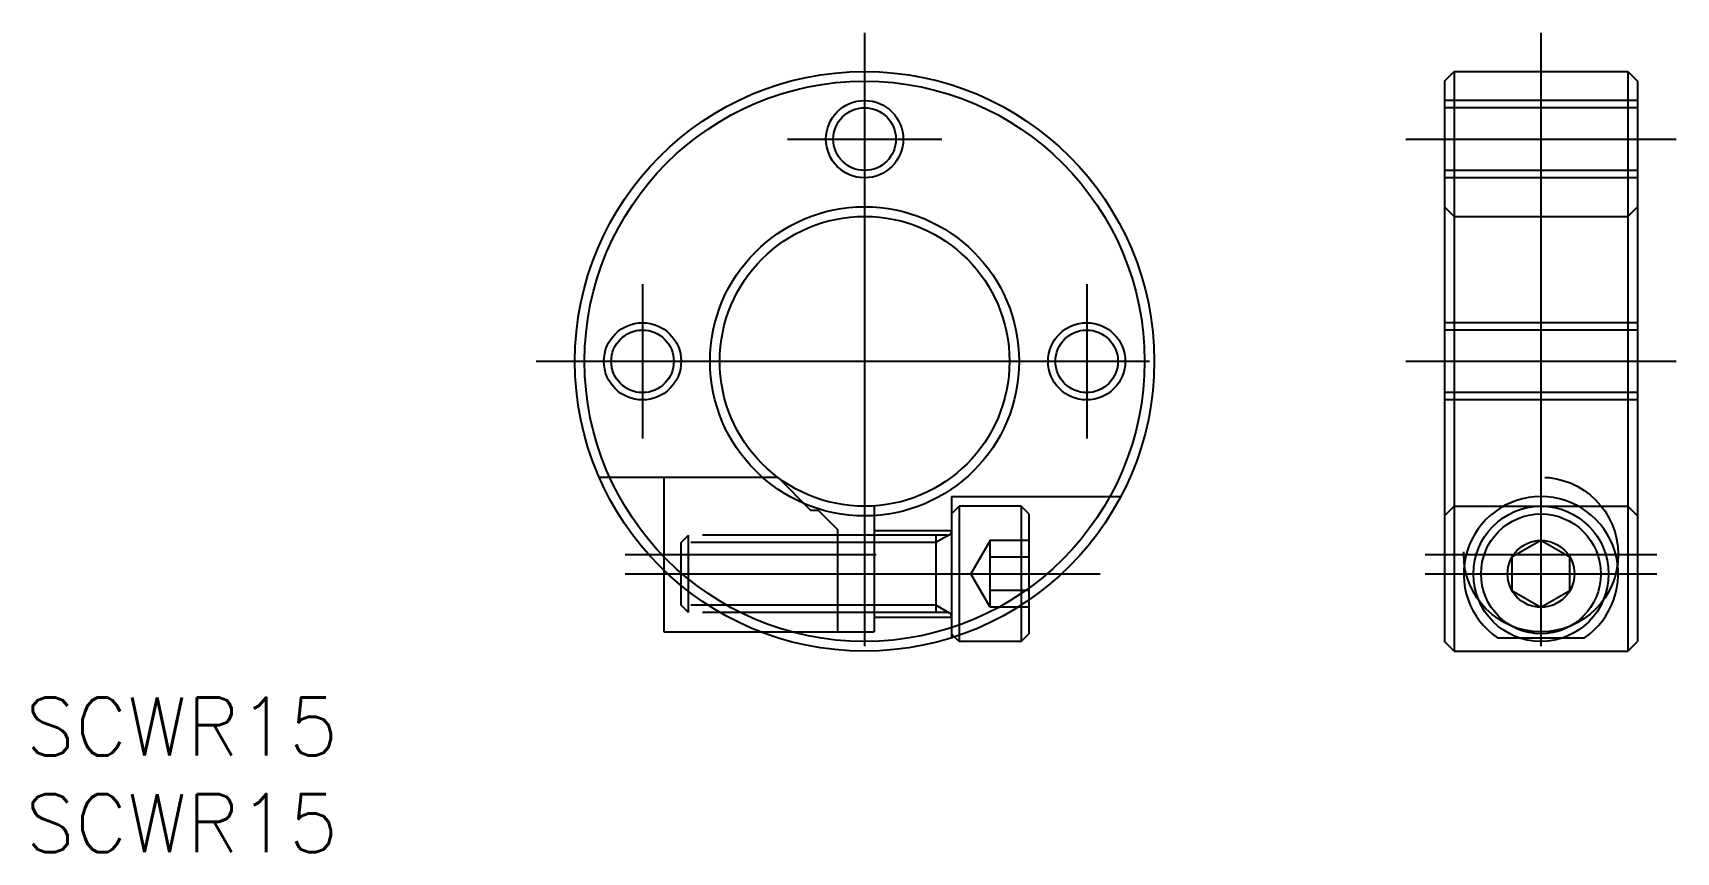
# Model space of a CAD drawing. Extents: x -43.1 to 42, y -25.4 to 17.
import ezdxf

# ---------------------------------------------------------------- set-up
doc = ezdxf.new("R2010")
doc.units = 0
doc.linetypes.add('CENTER', pattern=[50.8, 31.75, -6.35, 6.35, -6.35])
doc.linetypes.add('DASHED', pattern=[19.05, 12.7, -6.35])
doc.layers.get('0').update_dxf_attribs({"linetype": 'CONTINUOUS'})
doc.layers.add('CENTER', color=1, linetype='CENTER')
doc.styles.get("Standard").update_dxf_attribs({"font": 'txt.shx', "height": 3, "bigfont": 'bigfont.shx'})

msp = doc.modelspace()

# ---------------------------------------------------------------- linework, layer by layer
at = {"color": 7, "linetype": 'CONTINUOUS'}
for p, q in [((30.023, 14.5), (30.523, 15)), ((30.023, 14.5), (30.023, -14.5)), ((30.523, 15), (39.523, 15)), ((30.523, 15), (30.523, -15)), ((39.523, 15), (40.023, 14.5)), ((39.523, 15), (39.523, -15)), ((40.023, 14.5), (40.023, -14.5)), ((35.023, -9.268), (33.523, -10.134)), ((36.523, -10.134), (35.023, -9.268)), ((33.523, -10.134), (33.523, -11.866)), ((36.523, -11.866), (36.523, -10.134)), ((-10.4, -10.809), (-10.4, -14)), ((33.523, -11.866), (35.023, -12.732)), ((35.023, -12.732), (36.523, -11.866)), ((8.1, -12.625), (8.1, -14.5)), ((8.5, -12.359), (8.5, -14.1)), ((-10.4, -14), (-5.385, -14)), ((4.9, -14.5), (4.658, -14.258)), ((4.9, -14.177), (4.9, -14.5)), ((8.1, -14.5), (8.5, -14.1)), ((32.776, -14.309), (33.883, -14.309)), ((36.163, -14.309), (37.27, -14.309)), ((8.1, -14.5), (4.9, -14.5)), ((30.523, -15), (30.023, -14.5)), ((30.523, -15), (39.523, -15)), ((39.523, -15), (40.023, -14.5))]:
    msp.add_line(p, q, dxfattribs=at)
at = {"color": 3, "linetype": 'DASHED'}
for p, q in [((40.023, 13.5), (30.023, 13.5)), ((40.023, 13.121), (30.023, 13.121)), ((40.023, 9.879), (30.023, 9.879)), ((40.023, 9.5), (30.023, 9.5)), ((30.523, 7.5), (30.023, 8)), ((39.523, 7.5), (40.023, 8)), ((30.523, 7.5), (39.523, 7.5)), ((40.023, 2), (30.023, 2)), ((40.023, 1.621), (30.023, 1.621)), ((40.023, -1.621), (30.023, -1.621)), ((40.023, -2), (30.023, -2)), ((-13.748, -6), (-4.5, -6)), ((-10.4, -6), (-10.4, -10.809)), ((-4.5, -6), (-2.8, -7.7)), ((0.5, -7.483), (0.5, -14)), ((4.5, -7), (13.266, -7)), ((4.5, -7), (4.5, -14.309)), ((4.5, -7.9), (4.9, -7.5)), ((4.9, -7.5), (4.9, -14.177)), ((8.1, -7.5), (4.9, -7.5)), ((8.1, -7.5), (8.1, -12.625)), ((8.5, -7.9), (8.1, -7.5)), ((30.523, -7.5), (30.023, -8)), ((30.523, -7.5), (39.523, -7.5)), ((39.523, -7.5), (40.023, -8)), ((-2.8, -7.7), (-2.4, -7.7)), ((-2.4, -7.7), (-1.4, -8.7)), ((4.5, -7.9), (4.5, -14.1)), ((8.5, -7.9), (8.5, -12.359)), ((4.3, -9), (-10.4, -9)), ((-9.5, -9.379), (-9.121, -9)), ((-9.121, -13), (-9.121, -9)), ((-1.4, -8.7), (-1.4, -14)), ((0.5, -8.75), (4.5, -8.75)), ((4.4, -8.973), (3.697, -9.379)), ((3.697, -9), (3.697, -13)), ((6.5, -9.268), (5.5, -11)), ((8.5, -9.268), (6.5, -9.268)), ((6.5, -12.732), (6.5, -9.268)), ((3.697, -9.379), (-10.4, -9.379)), ((-9.5, -12.621), (-9.5, -9.379)), ((8.5, -10.134), (6.5, -10.134)), ((6.5, -12.732), (5.5, -11)), ((8.5, -11.866), (6.5, -11.866)), ((3.697, -12.621), (-10.4, -12.621)), ((-9.121, -13), (-9.5, -12.621)), ((4.4, -13.027), (3.697, -12.621)), ((8.5, -12.732), (6.5, -12.732)), ((4.3, -13), (-10.4, -13)), ((0.5, -13.25), (4.5, -13.25)), ((-5.385, -14), (0.5, -14)), ((4.658, -14.258), (4.5, -14.1)), ((33.883, -14.309), (36.163, -14.309))]:
    msp.add_line(p, q, dxfattribs=at)
at = {"color": 7, "linetype": 'CONTINUOUS'}
for centre, radius in [((0, 0), 15), ((0, 0), 14.5), ((0, 11.5), 1.621), ((0, 0), 8), ((0, 0), 7.5), ((-11.5, 0), 1.621), ((11.5, 0), 1.621), ((35.023, -11), 3.5), ((35.023, -11), 3.1), ((35.023, -11), 1.732)]:
    msp.add_circle(centre, radius, dxfattribs=at)
at = {"color": 3, "linetype": 'CONTINUOUS'}
for centre in [(0, 11.5), (-11.5, 0), (11.5, 0)]:
    msp.add_circle(centre, 2, dxfattribs=at)
at = {"color": 3, "linetype": 'DASHED'}
msp.add_circle((35.023, -10), 4, dxfattribs=at)
at = {"color": 7, "linetype": 'CONTINUOUS'}
msp.add_arc((35.023, -11), 4, 304.18048, 235.81952, dxfattribs=at)
at = {"color": 3, "linetype": 'DASHED'}
for centre, start, end in [((4.3, -8.8), 270, 0), ((4.3, -13.2), 0, 90)]:
    msp.add_arc(centre, 0.2, start, end, dxfattribs=at)
at = {"layer": 'CENTER', "color": 1, "linetype": 'CENTER'}
for p, q in [((0, 17), (0, -17)), ((35.023, 17), (35.023, -17)), ((-4, 11.5), (4, 11.5)), ((28.023, 11.5), (42.023, 11.5)), ((-11.5, 4), (-11.5, -4)), ((11.5, 4), (11.5, -4)), ((-17, 0), (17, 0)), ((28.023, 0), (42.023, 0)), ((-12.4, -10), (0.6, -10)), ((29.023, -10), (41.023, -10)), ((-12.4, -11), (12.198, -11)), ((29.023, -11), (41.023, -11))]:
    msp.add_line(p, q, dxfattribs=at)

# ---------------------------------------------------------------- texts
at = {"color": 7, "linetype": 'CONTINUOUS'}
for p in [(-43.454, -20.402), (-43.454, -25.402)]:
    msp.add_text('SCWR15', height=3, dxfattribs=at).set_placement(p)

doc.saveas('drawing.dxf')
